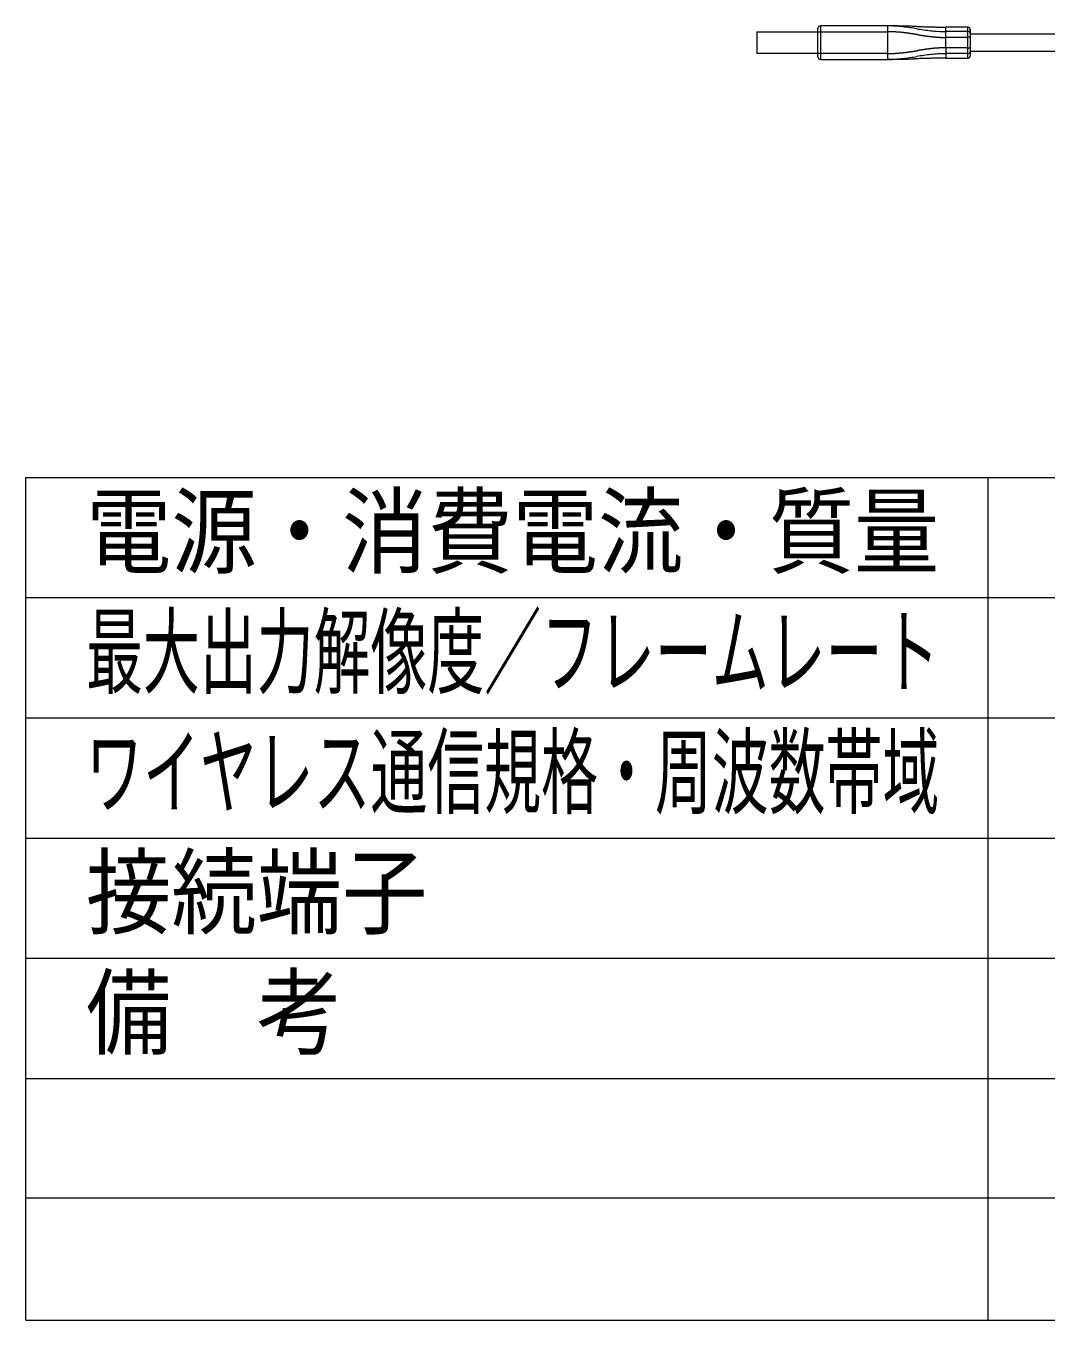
# Model space of a CAD drawing. Units: millimetres on the paper. Extents: x -62 to 63, y -57 to 57.
# Drawn here: x -62.5 to -20.1, y -56.5 to -2.7 of the extents above; entities that cross this region are included whole.
import ezdxf
from ezdxf.enums import TextEntityAlignment as Align

# ---------------------------------------------------------------- set-up
doc = ezdxf.new("R2010")
doc.units = ezdxf.units.MM
doc.layers.add('0-0_WAKU', color=4, linetype='Continuous', lineweight=9)
doc.layers.add('0-3_GAIKEI', color=4, linetype='Continuous', lineweight=9)
doc.layers.add('0-1_MOJI1', color=7, linetype='Continuous')
doc.styles.add('ＭＳ ゴシック', font='')
doc.styles.get('ＭＳ ゴシック').set_extended_font_data('MS Gothic')

msp = doc.modelspace()

# ---------------------------------------------------------------- linework, layer by layer
at = {"layer": '0-0_WAKU', "color": 3}
for p, q in [((-62.491, -56.501), (-62.491, -21.456)), ((-62.491, -21.456), (62.509, -21.456)), ((-22.491, -56.501), (-22.491, -21.456)), ((-62.491, -56.501), (62.509, -56.501))]:
    msp.add_line(p, q, dxfattribs=at)
at = {"layer": '0-0_WAKU'}
for p, q in [((-62.491, -26.456), (62.509, -26.456)), ((-62.491, -31.456), (62.509, -31.456)), ((-62.491, -36.456), (62.509, -36.456)), ((-62.491, -41.456), (62.509, -41.456)), ((-62.491, -46.456), (62.509, -46.456)), ((-62.491, -51.411), (62.509, -51.411))]:
    msp.add_line(p, q, dxfattribs=at)
at = {"layer": '0-3_GAIKEI'}
for p, q in [((-29.47, -2.68), (-29.47, -4.071)), ((-26.667, -4.071), (-26.667, -2.68)), ((-29.571, -2.922), (-26.667, -2.922)), ((-24.248, -2.917), (-24.248, -2.731)), ((-24.248, -3.159), (-24.248, -2.917)), ((-23.341, -2.917), (-24.248, -2.917)), ((-23.341, -3.159), (-24.248, -3.159)), ((-23.341, -3.834), (-23.341, -2.75)), ((-23.341, -3.592), (-24.248, -3.592)), ((-26.667, -3.829), (-29.571, -3.829)), ((-26.667, -4.066), (-26.647, -4.071)), ((-23.341, -3.834), (-24.248, -3.834)), ((-23.341, -4.02), (-23.341, -3.834))]:
    msp.add_line(p, q, dxfattribs=at)
at = {"layer": '0-3_GAIKEI', "color": 7}
for p, q in [((-26.667, -2.68), (-29.47, -2.68)), ((-32.111, -2.922), (-32.111, -3.829)), ((-32.111, -2.922), (-29.571, -2.922)), ((-29.571, -3.97), (-29.571, -2.781)), ((-23.341, -2.73), (-24.248, -2.73)), ((-23.24, -2.988), (-23.24, -3.763)), ((6.49, -3.023), (-23.24, -3.023)), ((-23.24, -3.729), (-9.127, -3.729)), ((-29.571, -3.829), (-32.111, -3.829)), ((-29.47, -4.071), (-26.667, -4.071)), ((-24.248, -4.021), (-23.341, -4.021))]:
    msp.add_line(p, q, dxfattribs=at)
at = {"layer": '0-3_GAIKEI'}
for points in [[(-24.248, -3.592), (-24.248, -3.376), (-24.248, -3.159)], [(-23.341, -2.731), (-23.341, -2.734), (-23.341, -2.75)], [(-24.248, -3.592), (-24.248, -3.659), (-24.248, -3.722), (-24.248, -3.781), (-24.248, -3.834)], [(-24.248, -3.834), (-24.248, -3.856), (-24.248, -3.876), (-24.248, -3.896), (-24.248, -3.913), (-24.248, -3.93), (-24.248, -3.946), (-24.248, -3.96), (-24.248, -3.972), (-24.248, -3.984), (-24.248, -3.993), (-24.248, -4.002), (-24.248, -4.008), (-24.248, -4.014), (-24.248, -4.018), (-24.248, -4.02)]]:
    msp.add_lwpolyline(points, dxfattribs=at)
at = {"layer": '0-3_GAIKEI', "color": 7}
for points in [[(-23.24, -2.831), (-23.24, -2.838), (-23.24, -2.858), (-23.24, -2.934), (-23.24, -2.988)], [(-23.24, -3.763), (-23.24, -3.818), (-23.24, -3.913), (-23.24, -3.92)]]:
    msp.add_lwpolyline(points, dxfattribs=at)
for centre, radius, start, end in [((-29.47, -2.781), 0.101, 90, 180), ((-26.667, -25.6), 22.92, 89.7681, 90.0008), ((-26.667, -25.57), 22.89, 89.5351, 89.7681), ((-26.667, -25.608), 22.928, 89.3024, 89.535), ((-26.669, -25.729), 23.049, 89.0709, 89.3022), ((-26.711, -28.263), 25.583, 88.8596, 89.0681), ((-26.816, -33.559), 30.881, 88.687, 88.8597), ((-26.991, -41.196), 38.519, 88.5487, 88.6871), ((-27.237, -50.928), 48.255, 88.439, 88.5495), ((-27.636, -65.553), 62.885, 88.35386, 88.43867), ((-28.57, -98.048), 95.393, 88.29795, 88.35386), ((-30.196, -152.869), 150.239, 88.26357, 88.29906), ((-33.023, -246.124), 243.536, 88.24164, 88.26354), ((-47.876, -729.935), 727.575, 88.23431, 88.24164), ((-3.026, 724.939), 727.99, 268.23428, 268.24161), ((-17.953, 238.74), 241.562, 268.24171, 268.26379), ((-20.689, 148.458), 151.238, 268.2636, 268.29887), ((-22.382, 91.417), 94.172, 268.29817, 268.3548), ((-23.27, 60.462), 63.205, 268.35437, 268.43875), ((-23.679, 45.487), 48.224, 268.4392, 268.5498), ((-23.921, 35.916), 38.65, 268.5489, 268.6869), ((-24.101, 28.054), 30.786, 268.6869, 268.8601), ((-24.199, 23.14), 25.871, 268.8604, 269.0665), ((-24.248, 20.12), 22.851, 269.0679, 269.3013), ((-24.25, 20.073), 22.803, 269.3029, 269.5367), ((-24.248, 20.295), 23.025, 269.5364, 269.768), ((-24.248, 20.302), 23.032, 269.768, 269.9995), ((-23.341, -2.833), 0.102, 73.0455, 89.8551), ((-23.341, -2.831), 0.101, 55.778, 72.9028), ((-23.341, -2.831), 0.101, 38.6866, 55.7598), ((-23.343, -2.832), 0.103, 21.7362, 38.4777), ((-23.329, -2.831), 0.0895, 359.5751, 22.8897), ((-29.47, -3.97), 0.101, 180, 270), ((-26.599, -20.151), 16.08, 90.1634, 90.17), ((-26.578, -27.474), 23.403, 90.1586, 90.1635), ((-26.549, -38.261), 34.19, 90.155, 90.1586), ((-26.53, -45.104), 41.033, 90.152, 90.1552), ((-26.557, -35.075), 31.004, 90.1475, 90.152), ((-26.567, -30.878), 26.808, 90.1418, 90.1474), ((-26.569, -30.256), 26.185, 90.1356, 90.1417), ((-26.561, -33.602), 29.531, 90.1297, 90.1355), ((-26.551, -38.098), 34.027, 90.1242, 90.1297), ((-26.53, -47.731), 43.66, 90.1194, 90.1241), ((-26.478, -72.56), 68.489, 90.11626, 90.11946), ((-26.354, -133.883), 129.813, 90.11439, 90.11623), ((-27.447, 413.819), 417.891, 270.11435, 270.11497), ((-26.812, 97.178), 101.249, 270.11503, 270.11785), ((-26.719, 52.246), 56.317, 270.1179, 270.1206), ((-26.69, 38.208), 42.279, 270.1207, 270.1245), ((-26.677, 32.224), 36.295, 270.1245, 270.1292), ((-26.67, 28.989), 33.06, 270.1292, 270.1347), ((-26.655, 22.924), 26.995, 270.1346, 270.1418), ((-26.647, 19.606), 23.677, 270.1418, 270.1505), ((-26.644, 18.487), 22.558, 270.1505, 270.1602), ((-26.639, 16.577), 20.648, 270.1601, 270.1715), ((-26.632, 14.224), 18.295, 270.1716, 270.1855), ((-26.631, 14.003), 18.074, 270.1856, 270.2011), ((-26.63, 13.716), 17.787, 270.2009, 270.2093), ((-26.626, 12.568), 16.639, 270.2094, 270.2188), ((-26.625, 12.268), 16.339, 270.2188, 270.229), ((-26.626, 12.573), 16.644, 270.229, 270.2396), ((-26.629, 13.359), 17.43, 270.2396, 270.2504), ((-26.626, 12.55), 16.621, 270.2502, 270.2622), ((-26.621, 11.555), 15.626, 270.2623, 270.2762), ((-26.624, 12.04), 16.111, 270.2763, 270.2908), ((-26.631, 13.513), 17.584, 270.2909, 270.3056), ((-26.63, 13.307), 17.378, 270.3054, 270.3135), ((-26.629, 13.064), 17.135, 270.3135, 270.3221), ((-26.632, 13.602), 17.673, 270.3221, 270.331), ((-26.636, 14.382), 18.453, 270.331, 270.3401), ((-26.634, 14.034), 18.105, 270.3401, 270.3502), ((-26.639, 14.771), 18.842, 270.3502, 270.3607), ((-26.647, 16.09), 20.161, 270.3606, 270.3714), ((-26.642, 15.307), 19.378, 270.3714, 270.3838), ((-26.647, 16.105), 20.176, 270.3838, 270.3903), ((-26.657, 17.489), 21.56, 270.3903, 270.3968), ((-26.66, 18.023), 22.094, 270.3967, 270.4035), ((-26.657, 17.496), 21.567, 270.4035, 270.4109), ((-26.655, 17.247), 21.318, 270.4109, 270.4188), ((-26.654, 17.187), 21.258, 270.4188, 270.4272), ((-26.671, 19.414), 23.485, 270.4274, 270.4435), ((-26.668, 19), 23.072, 270.4429, 270.477), ((-26.666, 18.787), 22.858, 270.4774, 270.6135), ((-26.663, 18.557), 22.628, 270.6135, 270.7511), ((-26.665, 18.641), 22.712, 270.7516, 270.8887), ((-26.709, 21.394), 25.466, 270.8919, 271.1364), ((-26.822, 27.087), 31.159, 271.1367, 271.3366), ((-27.043, 36.589), 40.664, 271.3361, 271.4893), ((-27.362, 48.874), 52.953, 271.4889, 271.6065), ((-28.068, 74.021), 78.111, 271.6065, 271.68624), ((-30.76, 165.083), 169.212, 271.69005, 271.76366), ((44.35, -2274.138), 2271.165, 91.75823, 91.76371), ((-20.895, -148.598), 144.624, 91.67316, 91.75929), ((-23.099, -73.322), 69.316, 91.5783, 91.66815), ((-23.641, -53.668), 49.654, 91.453, 91.5784), ((-23.947, -41.594), 37.576, 91.2877, 91.4534), ((-24.128, -33.537), 29.517, 91.0774, 91.2884), ((-24.213, -29.046), 25.025, 90.9498, 91.0743), ((-24.244, -27.226), 23.205, 90.8149, 90.949), ((-24.247, -27.038), 23.017, 90.6793, 90.8146), ((-24.248, -26.95), 22.93, 90.5435, 90.6793), ((-24.248, -26.874), 22.853, 90.4072, 90.5435), ((-24.248, -26.883), 22.862, 90.271, 90.4072), ((-24.248, -26.91), 22.89, 90.135, 90.271), ((-24.248, -26.938), 22.918, 89.9991, 90.135), ((-23.341, -3.918), 0.102, 270.1449, 286.9545), ((-23.341, -3.92), 0.101, 287.0972, 304.222), ((-23.341, -3.92), 0.101, 304.2402, 321.3134), ((-23.343, -3.919), 0.103, 321.5223, 338.2638), ((-23.329, -3.92), 0.0895, 337.1039, 0.427)]:
    msp.add_arc(centre, radius, start, end, dxfattribs=at)
at = {"layer": '0-3_GAIKEI'}
for centre, radius, start, end in [((-26.671, -7.787), 5.107, 86.372, 89.9535), ((-26.752, -9.015), 6.338, 83.5476, 86.3429), ((-26.667, -7.882), 4.96, 89.6836, 89.9996), ((-26.668, -7.957), 5.035, 89.3726, 89.6836), ((-26.668, -8.03), 5.108, 89.0665, 89.3727), ((-26.67, -8.102), 5.18, 88.7649, 89.0665), ((-26.671, -8.172), 5.25, 88.4678, 88.7649), ((-26.673, -8.239), 5.317, 88.1751, 88.4679), ((-26.675, -8.305), 5.383, 87.8864, 88.1751), ((-26.677, -8.368), 5.446, 87.6017, 87.8864), ((-26.68, -8.429), 5.507, 87.3208, 87.6017), ((-26.683, -8.487), 5.565, 87.0435, 87.3208), ((-26.685, -8.542), 5.62, 86.7697, 87.0435), ((-26.688, -8.594), 5.673, 86.4993, 86.7698), ((-26.693, -8.672), 5.75, 86.2332, 86.4992), ((-26.7, -8.769), 5.848, 85.9725, 86.2332), ((-26.707, -8.87), 5.949, 85.7172, 85.9725), ((-26.715, -8.976), 6.056, 85.4672, 85.7172), ((-26.723, -9.087), 6.167, 85.2224, 85.4672), ((-26.733, -9.203), 6.283, 84.9831, 85.2224), ((-26.744, -9.325), 6.405, 84.7492, 84.9831), ((-26.756, -9.453), 6.534, 84.5206, 84.7492), ((-26.768, -9.587), 6.669, 84.2975, 84.5206), ((-26.783, -9.729), 6.811, 84.0799, 84.2975), ((-26.798, -9.878), 6.961, 83.8677, 84.0799), ((-26.815, -10.037), 7.122, 83.6611, 83.8677), ((-27.149, -12.497), 9.842, 81.8014, 83.534), ((-26.838, -10.244), 7.329, 83.461, 83.661), ((-26.866, -10.486), 7.573, 83.2682, 83.461), ((-26.898, -10.754), 7.843, 83.0827, 83.2682), ((-26.934, -11.052), 8.143, 82.9046, 83.0827), ((-26.975, -11.383), 8.477, 82.7341, 82.9046), ((-27.022, -11.753), 8.85, 82.5714, 82.7341), ((-27.076, -12.169), 9.269, 82.4165, 82.5713), ((-27.139, -12.638), 9.742, 82.2695, 82.4164), ((-27.211, -13.171), 10.28, 82.1307, 82.2695), ((-27.295, -13.781), 10.896, 82.0001, 82.1307), ((-27.394, -14.485), 11.607, 81.8779, 82.0001), ((-27.511, -15.301), 12.431, 81.764, 81.8779), ((-29.822, -31.033), 28.57, 81.212, 81.7951), ((-27.645, -16.225), 13.365, 81.6584, 81.764), ((-27.804, -17.313), 14.464, 81.561, 81.6584), ((-27.999, -18.624), 15.79, 81.472, 81.561), ((-28.24, -20.232), 17.416, 81.3915, 81.472), ((-28.545, -22.245), 19.452, 81.3195, 81.3915), ((-28.94, -24.835), 22.072, 81.2562, 81.3195), ((-29.47, -28.283), 25.56, 81.2016, 81.2562), ((-30.214, -33.09), 30.424, 81.1558, 81.2016), ((-31.327, -40.241), 37.661, 81.1188, 81.1558), ((-33.161, -51.979), 49.542, 81.0907, 81.1188), ((-36.73, -74.748), 72.589, 81.0716, 81.09075), ((-46.704, -138.23), 136.85, 81.06144, 81.07159), ((-21.093, 25.436), 28.57, 261.212, 261.7951), ((-267.388, -1541.308), 1557.177, 81.06053, 81.06142), ((0.219, 159.923), 164.973, 261.06053, 261.06894), ((-13.229, 74.353), 78.353, 261.06895, 261.08666), ((-17.402, 47.742), 51.416, 261.0867, 261.1137), ((-19.428, 34.785), 38.302, 261.1137, 261.1499), ((-20.62, 27.129), 30.554, 261.15, 261.1954), ((-21.402, 22.082), 25.446, 261.1955, 261.2501), ((-21.952, 18.509), 21.831, 261.2501, 261.3139), ((-22.358, 15.851), 19.143, 261.3139, 261.3868), ((-22.669, 13.801), 17.069, 261.3868, 261.4686), ((-22.913, 12.173), 15.424, 261.4686, 261.5593), ((-23.114, 10.816), 14.052, 261.5593, 261.659), ((-23.766, 6.9), 9.842, 261.8014, 263.534), ((-23.295, 9.585), 12.807, 261.659, 261.7686), ((-23.443, 8.561), 11.773, 261.7686, 261.8882), ((-23.564, 7.707), 10.91, 261.8882, 262.0175), ((-23.666, 6.984), 10.18, 262.0175, 262.1564), ((-23.751, 6.365), 9.555, 262.1565, 262.3049), ((-23.823, 5.831), 9.016, 262.3049, 262.4626), ((-23.885, 5.367), 8.548, 262.4626, 262.6295), ((-23.937, 4.959), 8.137, 262.6295, 262.8054), ((-23.983, 4.6), 7.775, 262.8054, 262.9901), ((-24.022, 4.283), 7.455, 262.9901, 263.1834), ((-24.056, 4), 7.17, 263.1834, 263.3852), ((-24.087, 3.732), 6.9, 263.385, 263.5955), ((-24.163, 3.418), 6.338, 263.5476, 266.3429), ((-24.118, 3.455), 6.622, 263.5955, 263.8156), ((-24.145, 3.204), 6.369, 263.8156, 264.0454), ((-24.169, 2.976), 6.14, 264.0454, 264.2846), ((-24.189, 2.769), 5.932, 264.2846, 264.5333), ((-24.208, 2.58), 5.742, 264.5333, 264.7912), ((-24.223, 2.406), 5.568, 264.7912, 265.0582), ((-24.237, 2.247), 5.408, 265.0583, 265.3343), ((-24.249, 2.101), 5.261, 265.3343, 265.6191), ((-24.259, 1.965), 5.125, 265.6192, 265.9128), ((-24.268, 1.84), 5, 265.9128, 266.2149), ((-24.276, 1.725), 4.884, 266.215, 266.5256), ((-24.281, 1.642), 4.802, 266.526, 266.8432), ((-24.244, 2.191), 5.107, 266.372, 269.9535), ((-24.283, 1.601), 4.76, 266.8432, 267.1645), ((-24.286, 1.557), 4.716, 267.1645, 267.4899), ((-24.288, 1.509), 4.669, 267.4899, 267.8197), ((-24.29, 1.459), 4.618, 267.8197, 268.1542), ((-24.291, 1.406), 4.565, 268.1542, 268.4936), ((-24.293, 1.35), 4.509, 268.4935, 268.838), ((-24.294, 1.291), 4.45, 268.8379, 269.1877), ((-24.295, 1.231), 4.39, 269.1877, 269.543), ((-24.295, 1.168), 4.327, 269.543, 269.9041), ((-24.295, 1.103), 4.262, 269.904, 270.2712), ((-24.295, 1.037), 4.196, 270.2712, 270.6447), ((-24.248, -2.731), 0.0004, 270, 90), ((-23.341, -2.731), 0.0004, 90, 270), ((-23.326, -3.003), 0.0875, 9.5847, 99.5847), ((-23.307, -3.226), 0.0752, 26.4242, 116.4242), ((-23.266, -2.8), 0.0202, 2.4135, 17.0858), ((-23.464, -2.822), 0.22, 3.0617, 5.8117), ((-24.037, -2.856), 0.793, 2.1873, 3.3249), ((-25.139, -2.9), 1.896, 1.6161, 2.2435), ((-26.914, -2.951), 3.672, 1.2365, 1.6355), ((-29.463, -3.007), 6.221, 0.9668, 1.2449), ((-32.91, -3.066), 9.669, 0.7657, 0.9708), ((-37.087, -3.122), 13.846, 0.6078, 0.7684), ((-27.139, 5.89), 9.746, 277.5822, 277.7291), ((-27.211, 6.42), 10.28, 277.7291, 277.8679), ((-27.295, 7.026), 10.892, 277.8679, 277.9985), ((-27.393, 7.724), 11.597, 277.9985, 278.1209), ((-27.508, 8.534), 12.415, 278.1209, 278.2349), ((-27.642, 9.455), 13.346, 278.2349, 278.3406), ((-27.801, 10.54), 14.443, 278.3406, 278.4382), ((-27.995, 11.848), 15.765, 278.4382, 278.5273), ((-28.235, 13.451), 17.386, 278.5273, 278.608), ((-28.539, 15.459), 19.417, 278.608, 278.6801), ((-28.933, 18.041), 22.028, 278.6801, 278.7435), ((-29.462, 21.476), 25.504, 278.7435, 278.7982), ((-30.203, 26.264), 30.349, 278.7982, 278.8442), ((-31.31, 33.381), 37.551, 278.8442, 278.8813), ((-33.133, 45.05), 49.362, 278.8813, 278.9094), ((-36.674, 67.638), 72.226, 278.90944, 278.92868), ((-46.521, 130.309), 135.666, 278.9287, 278.93894), ((-249.248, 1419.165), 1440.368, 278.93895, 278.93992), ((0.387, -167.739), 166.051, 98.93156, 98.93992), ((-13.203, -81.266), 78.517, 98.91387, 98.93155), ((-17.396, -54.529), 51.453, 98.8869, 98.9139), ((-19.428, -41.538), 38.303, 98.8506, 98.8869), ((-20.622, -33.87), 30.543, 98.8051, 98.8506), ((-21.404, -28.817), 25.43, 98.7504, 98.8051), ((-21.954, -25.242), 21.814, 98.6865, 98.7504), ((-22.361, -22.584), 19.125, 98.6136, 98.6865), ((-22.671, -20.534), 17.051, 98.5317, 98.6136), ((-22.915, -18.906), 15.405, 98.4408, 98.5317), ((-23.117, -17.551), 14.034, 98.3411, 98.4409), ((-23.296, -16.323), 12.794, 98.2313, 98.3411), ((-23.444, -15.303), 11.763, 98.1117, 98.2313), ((-23.565, -14.451), 10.903, 97.9823, 98.1117), ((-23.667, -13.73), 10.175, 97.8433, 97.9823), ((-23.752, -13.113), 9.552, 97.6948, 97.8432), ((-23.824, -12.58), 9.014, 97.537, 97.6948), ((-23.885, -12.116), 8.546, 97.3701, 97.537), ((-23.938, -11.71), 8.136, 97.1942, 97.3701), ((-23.983, -11.352), 7.775, 97.0095, 97.1942), ((-24.022, -11.034), 7.456, 96.8162, 97.0095), ((-24.055, -10.752), 7.171, 96.6145, 96.8162), ((-24.087, -10.484), 6.902, 96.4042, 96.6146), ((-24.118, -10.207), 6.623, 96.1842, 96.4042), ((-24.145, -9.956), 6.37, 95.9544, 96.1842), ((-24.169, -9.728), 6.141, 95.7152, 95.9544), ((-24.189, -9.521), 5.933, 95.4666, 95.7152), ((-24.207, -9.331), 5.743, 95.2087, 95.4665), ((-24.223, -9.158), 5.568, 94.9417, 95.2087), ((-24.237, -8.999), 5.409, 94.6657, 94.9417), ((-24.249, -8.852), 5.261, 94.3808, 94.6657), ((-24.259, -8.717), 5.126, 94.0872, 94.3808), ((-24.268, -8.592), 5, 93.785, 94.0872), ((-24.276, -8.476), 4.884, 93.4744, 93.785), ((-24.281, -8.394), 4.802, 93.1568, 93.474), ((-24.283, -8.352), 4.76, 92.8355, 93.1568), ((-24.286, -8.308), 4.716, 92.5101, 92.8355), ((-24.288, -8.261), 4.669, 92.1802, 92.5101), ((-24.29, -8.21), 4.618, 91.8458, 92.1803), ((-24.291, -8.157), 4.565, 91.5065, 91.8458), ((-24.293, -8.101), 4.509, 91.162, 91.5065), ((-24.294, -8.043), 4.45, 90.8123, 91.1621), ((-24.295, -7.982), 4.39, 90.457, 90.8123), ((-24.295, -7.919), 4.327, 90.0959, 90.457), ((-24.295, -7.854), 4.262, 89.7288, 90.0959), ((-24.295, -7.788), 4.196, 89.3553, 89.7288), ((-23.326, -3.748), 0.0875, 260.4154, 350.4154), ((-23.307, -3.525), 0.0752, 243.5759, 333.5758), ((-26.667, 1.133), 4.962, 270.0004, 270.3163), ((-26.671, 1.036), 5.107, 270.0465, 273.628), ((-26.667, 0.65), 4.721, 270.0002, 270.2309), ((-26.668, 1.207), 5.036, 270.3163, 270.6272), ((-26.668, 1.28), 5.109, 270.6271, 270.9333), ((-26.67, 1.351), 5.18, 270.9333, 271.2348), ((-26.671, 1.42), 5.25, 271.2348, 271.5319), ((-26.673, 1.488), 5.317, 271.5319, 271.8247), ((-26.675, 1.552), 5.382, 271.8247, 272.1135), ((-26.677, 1.615), 5.444, 272.1135, 272.3983), ((-26.68, 1.675), 5.504, 272.3983, 272.6794), ((-26.682, 1.732), 5.561, 272.6793, 272.9568), ((-26.685, 1.786), 5.616, 272.9568, 273.2308), ((-26.688, 1.838), 5.667, 273.2308, 273.5015), ((-26.752, 2.264), 6.338, 273.6571, 276.4524), ((-26.693, 1.915), 5.745, 273.5017, 273.7679), ((-26.699, 2.013), 5.843, 273.7679, 274.0288), ((-26.707, 2.115), 5.946, 274.0288, 274.2843), ((-26.715, 2.223), 6.053, 274.2843, 274.5344), ((-26.724, 2.335), 6.165, 274.5344, 274.7792), ((-26.733, 2.452), 6.283, 274.7792, 275.0185), ((-26.744, 2.575), 6.407, 275.0185, 275.2524), ((-26.756, 2.705), 6.537, 275.2524, 275.4808), ((-26.769, 2.841), 6.674, 275.4808, 275.7037), ((-26.784, 2.985), 6.819, 275.7037, 275.9211), ((-26.799, 3.137), 6.971, 275.9211, 276.133), ((-26.817, 3.299), 7.135, 276.133, 276.3392), ((-27.149, 5.746), 9.842, 276.4661, 278.1986), ((-26.84, 3.506), 7.343, 276.3393, 276.5389), ((-26.867, 3.748), 7.586, 276.5389, 276.7314), ((-26.899, 4.015), 7.855, 276.7314, 276.9167), ((-26.935, 4.312), 8.154, 276.9167, 277.0945), ((-26.976, 4.641), 8.486, 277.0945, 277.2648), ((-27.023, 5.01), 8.858, 277.2648, 277.4274), ((-27.077, 5.424), 9.275, 277.4274, 277.5822), ((-29.822, 24.281), 28.57, 278.205, 278.788), ((-21.093, -32.187), 28.57, 98.205, 98.788), ((-23.766, -13.651), 9.842, 96.4661, 98.1986), ((-24.163, -10.169), 6.338, 93.6571, 96.4524), ((-24.244, -8.942), 5.107, 90.0465, 93.628), ((-24.248, -4.02), 0.0004, 90.0001, 269.9999), ((-23.341, -4.02), 0.0004, 90, 270)]:
    msp.add_arc(centre, radius, start, end, dxfattribs=at)

# ---------------------------------------------------------------- texts
at = {"layer": '0-1_MOJI1', "style": 'ＭＳ ゴシック'}
for s, width, p in [('電源・消費電流・質量', 0.9, (-59.991, -26.011)), ('最大出力解像度／フレームレート', 0.6, (-59.991, -31.011)), ('ワイヤレス通信規格・周波数帯域', 0.6, (-59.991, -36.011)), ('接続端子', 0.9, (-59.991, -41.011)), ('備\u3000考', 0.9, (-59.991, -46.011))]:
    msp.add_text(s, height=2.889, dxfattribs=dict(at, width=width)).set_placement(p, align=Align.BOTTOM_LEFT)

doc.saveas('drawing.dxf')
